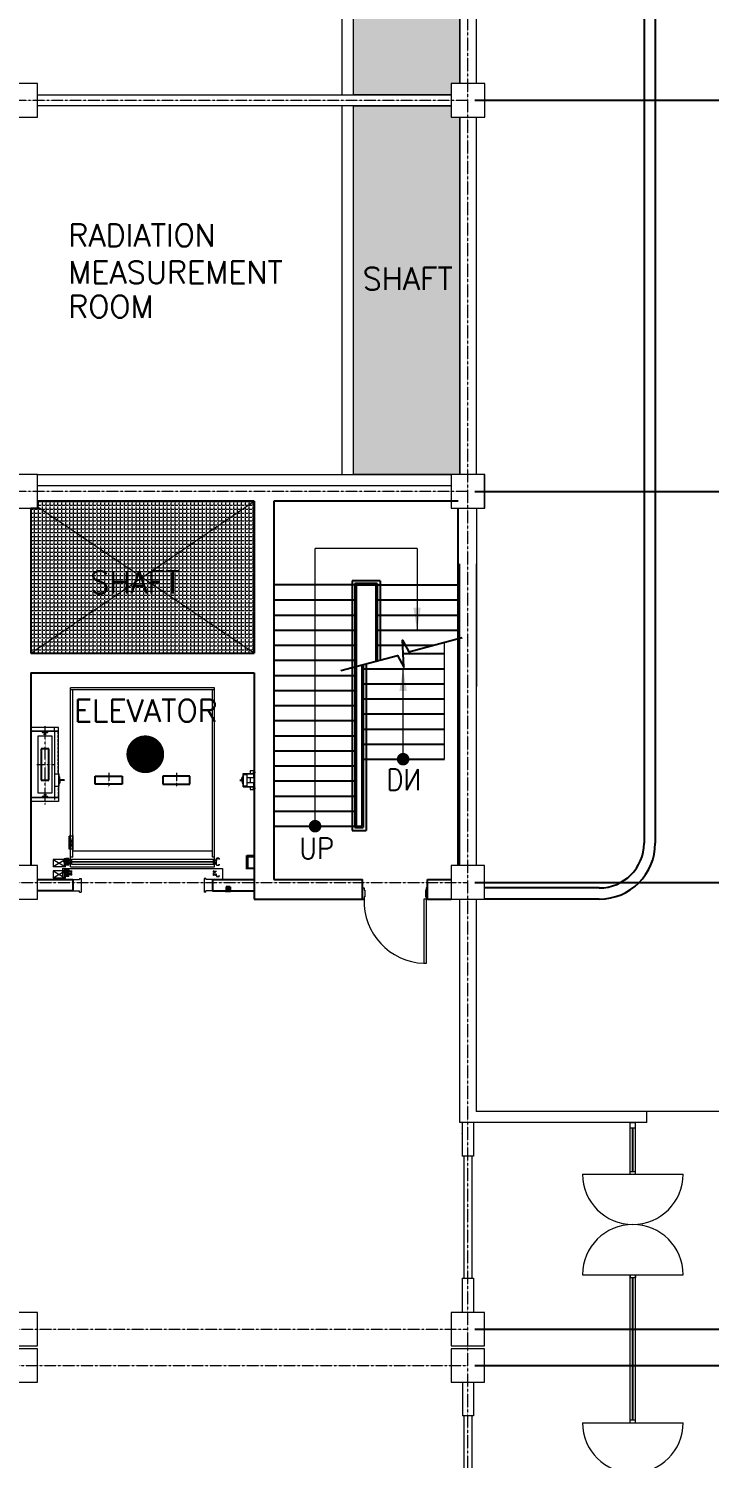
# Model space of a CAD drawing. Extents: x -59767 to 1106559, y -1290 to 1129522.
# Drawn here: x 146998 to 159178, y 264782 to 290379 of the extents above; entities that cross this region are included whole.
import ezdxf

# ---------------------------------------------------------------- set-up
doc = ezdxf.new("R2010")
doc.units = 0
for name, pattern in [('CENTER', [2, 1.25, -0.25, 0.25, -0.25]), ('HIDDEN', [0.375, 0.25, -0.125]), ('PHANTOM', [2.5, 1.25, -0.25, 0.25, -0.25, 0.25, -0.25])]:
    doc.linetypes.add(name, pattern=pattern)
doc.layers.get('0').update_dxf_attribs({"linetype": 'CONTINUOUS', "lineweight": 9})
doc.layers.get('Defpoints').update_dxf_attribs({"linetype": 'CONTINUOUS', "lineweight": 9})
doc.layers.add('1', color=2, linetype='CONTINUOUS')
doc.layers.add('CY', color=4, linetype='CONTINUOUS')
for name, color, linetype, lineweight in [('CENTER', 1, 'CENTER', 9), ('COLUMN', 2, 'CONTINUOUS', 9), ('DOOR', 4, 'CONTINUOUS', 9), ('HIDDEN', 251, 'HIDDEN', 5), ('TEXT', 3, 'CONTINUOUS', 9), ('WALL', 7, 'CONTINUOUS', 9), ('WALL_200', 3, 'CONTINUOUS', 9), ('WALL_300', 7, 'CONTINUOUS', 9), ('중간선', 5, 'CONTINUOUS', 9), ('중심선', 1, 'CENTER', 9), ('치수선', 6, 'CONTINUOUS', 9)]:
    doc.layers.add(name, color=color, linetype=linetype, lineweight=lineweight)
doc.styles.add('ROMANS', font='romans.shx', dxfattribs={"bigfont": 'whgtxt.shx'})
doc.styles.get("Standard").update_dxf_attribs({"font": 'romans.shx', "bigfont": 'whtgtxt.shx'})
doc.dimstyles.new('ISO-25', dxfattribs={"dimscale": 200, "dimtxt": 3, "dimasz": 2.5, "dimexe": 1.25, "dimexo": 0.625, "dimtad": 1, "dimdec": 0, "dimdsep": 46, "dimtxsty": 'Standard', "dimcen": 2.5, "dimadec": 0, "dimazin": 0, "dimtp": 0.1, "dimtm": 0.1, "dimtfac": 0.6, "dimtdec": 0, "dimtmove": 0, "dimatfit": 3, "dimfxl": 1, "dimtvp": 1, "dimtolj": 1, "dimarcsym": 0})
pattern_1 = [(0, (0, 0), (0, 69.85), [50.8, -19.05]), (90, (0, 0), (-69.85, 4e-15), [50.8, -19.05])]

# ---------------------------------------------------------------- blocks, each defined once
blk = doc.blocks.new('column600')
at = {"layer": 'COLUMN', "linetype": 'Continuous'}
blk.add_lwpolyline([(-300, -300), (300, -300), (300, 300), (-300, 300)], close=True, dxfattribs=at)
blk = doc.blocks.new('*D31')
at = {"layer": 'Defpoints', "color": 0}
for p in [(154858, 289095), (168302, 289095), (154858, 282095)]:
    blk.add_point(p, dxfattribs=at)
at = {"layer": '치수선', "color": 0, "lineweight": -2}
for p, q in [((154983, 289095), (168552, 289095)), ((168302, 282595), (168302, 288595)), ((154983, 282095), (168552, 282095))]:
    blk.add_line(p, q, dxfattribs=at)
at = {"layer": '치수선', "color": 0}
for points in [[(168386, 288595), (168219, 288595), (168302, 289095)], [(168219, 282595), (168386, 282595), (168302, 282095)]]:
    blk.add_solid(points, dxfattribs=at)
at = {"layer": '치수선', "color": 0, "insert": (167877, 285595), "char_height": 600, "attachment_point": 5, "rotation": 90}
blk.add_mtext('\\A1;7000', dxfattribs=at)
blk = doc.blocks.new('*D33')
at = {"layer": 'Defpoints', "color": 0, "transparency": 16777216}
for p in [(154858, 266445), (154858, 260445), (168302, 260445)]:
    blk.add_point(p, dxfattribs=at)
at = {"layer": '치수선', "color": 0, "lineweight": -2, "transparency": 16777216}
for p, q in [((154983, 266445), (168552, 266445)), ((168302, 265945), (168302, 260945)), ((154983, 260445), (168552, 260445))]:
    blk.add_line(p, q, dxfattribs=at)
at = {"layer": '치수선', "color": 0, "transparency": 16777216}
for points in [[(168219, 265945), (168386, 265945), (168302, 266445)], [(168219, 260945), (168386, 260945), (168302, 260445)]]:
    blk.add_solid(points, dxfattribs=at)
at = {"layer": '치수선', "color": 0, "transparency": 16777216, "insert": (167877, 263445), "char_height": 600, "attachment_point": 5, "rotation": 90}
blk.add_mtext('\\A1;6000', dxfattribs=at)
blk = doc.blocks.new('*D34')
at = {"layer": 'Defpoints', "color": 0, "transparency": 16777216}
for p in [(154858, 275095), (154858, 267095), (168302, 267095)]:
    blk.add_point(p, dxfattribs=at)
at = {"layer": '치수선', "color": 0, "lineweight": -2, "transparency": 16777216}
for p, q in [((154983, 275095), (168552, 275095)), ((168302, 274595), (168302, 267595)), ((154983, 267095), (168552, 267095))]:
    blk.add_line(p, q, dxfattribs=at)
at = {"layer": '치수선', "color": 0, "transparency": 16777216}
for points in [[(168219, 274595), (168386, 274595), (168302, 275095)], [(168219, 267595), (168386, 267595), (168302, 267095)]]:
    blk.add_solid(points, dxfattribs=at)
at = {"layer": '치수선', "color": 0, "transparency": 16777216, "insert": (167877, 271095), "char_height": 600, "attachment_point": 5, "rotation": 90}
blk.add_mtext('\\A1;8000', dxfattribs=at)
blk = doc.blocks.new('*D35')
at = {"layer": 'Defpoints', "color": 0}
for p in [(154857, 282095), (154858, 275095), (168302, 275095)]:
    blk.add_point(p, dxfattribs=at)
at = {"layer": '치수선', "color": 0, "lineweight": -2}
for p, q in [((154982, 282095), (168552, 282095)), ((168302, 281595), (168302, 275595)), ((154983, 275095), (168552, 275095))]:
    blk.add_line(p, q, dxfattribs=at)
at = {"layer": '치수선', "color": 0}
for points in [[(168386, 281595), (168219, 281595), (168302, 282095)], [(168219, 275595), (168386, 275595), (168302, 275095)]]:
    blk.add_solid(points, dxfattribs=at)
at = {"layer": '치수선', "color": 0, "insert": (167877, 278595), "char_height": 600, "attachment_point": 5, "rotation": 90}
blk.add_mtext('\\A1;7000', dxfattribs=at)
blk = doc.blocks.new('*D37')
at = {"layer": 'Defpoints', "color": 0}
for p in [(154858, 296095), (168302, 296095), (154858, 289095)]:
    blk.add_point(p, dxfattribs=at)
at = {"layer": '치수선', "color": 0, "lineweight": -2}
for p, q in [((154983, 296095), (168552, 296095)), ((168302, 289595), (168302, 295595)), ((154983, 289095), (168552, 289095))]:
    blk.add_line(p, q, dxfattribs=at)
at = {"layer": '치수선', "color": 0}
for points in [[(168386, 295595), (168219, 295595), (168302, 296095)], [(168219, 289595), (168386, 289595), (168302, 289095)]]:
    blk.add_solid(points, dxfattribs=at)
at = {"layer": '치수선', "color": 0, "insert": (167877, 292595), "char_height": 600, "attachment_point": 5, "rotation": 90}
blk.add_mtext('\\A1;7000', dxfattribs=at)
blk = doc.blocks.new('*D38')
at = {"layer": 'Defpoints', "color": 0, "transparency": 16777216}
for p in [(154858, 267095), (171393, 267095), (154858, 266445)]:
    blk.add_point(p, dxfattribs=at)
at = {"layer": '치수선', "color": 0, "lineweight": -2, "transparency": 16777216}
for p, q in [((171393, 267595), (171393, 269859)), ((154983, 267095), (171643, 267095)), ((171393, 266445), (171393, 267095)), ((154983, 266445), (171643, 266445)), ((171393, 265945), (171393, 265445))]:
    blk.add_line(p, q, dxfattribs=at)
at = {"layer": '치수선', "color": 0, "transparency": 16777216}
for points in [[(171310, 267595), (171477, 267595), (171393, 267095)], [(171310, 265945), (171477, 265945), (171393, 266445)]]:
    blk.add_solid(points, dxfattribs=at)
at = {"layer": '치수선', "color": 0, "transparency": 16777216, "insert": (170968, 268977), "char_height": 600, "attachment_point": 5, "rotation": 90}
blk.add_mtext('\\A1;650', dxfattribs=at)
blk = doc.blocks.new('ARR')
blk.add_solid([(3, -0.5), (3, 0.5), (0, 0)])
blk = doc.blocks.new('*D180')
at = {"layer": 'Defpoints', "color": 0}
for p in [(154857, 303095), (154858, 240445), (172985, 240445)]:
    blk.add_point(p, dxfattribs=at)
at = {"layer": '치수선', "color": 0, "lineweight": -2}
for p, q in [((154982, 303095), (173235, 303095)), ((172985, 302595), (172985, 240945)), ((154983, 240445), (173235, 240445))]:
    blk.add_line(p, q, dxfattribs=at)
at = {"layer": '치수선', "color": 0}
for points in [[(173069, 302595), (172902, 302595), (172985, 303095)], [(172902, 240945), (173069, 240945), (172985, 240445)]]:
    blk.add_solid(points, dxfattribs=at)
at = {"layer": '치수선', "color": 0, "insert": (172560, 271770), "char_height": 600, "attachment_point": 5, "rotation": 90}
blk.add_mtext('\\A1;62650', dxfattribs=at)

msp = doc.modelspace()

# ---------------------------------------------------------------- hatches: boundary and pattern name
at = {"layer": '중간선'}
h = msp.add_hatch(dxfattribs=at)
h.set_pattern_fill('ANGLE', color=1, scale=10)
h.set_pattern_definition(pattern_1)
h.paths.add_polyline_path([(152807.7, 289194.9), (152807.7, 295894.9), (154556.8, 295894.9), (154556.8, 295794.9), (154710.5, 295794.9), (154710.6, 289394.9), (154558.2, 289394.9), (154558.2, 289194.9)])
h = msp.add_hatch(dxfattribs=at)
h.set_pattern_fill('ANGLE', color=1, scale=10)
h.set_pattern_definition(pattern_1)
edge = h.paths.add_edge_path()
edge.add_line((152807.7, 282394.9), (152807.7, 288994.9))
edge.add_line((152807.7, 288994.9), (154558.2, 288994.9))
edge.add_line((154558.2, 288994.9), (154558.2, 288794.9))
edge.add_line((154558.2, 288794.9), (154710.5, 288794.9))
edge.add_line((154710.5, 288794.9), (154710.6, 282394.9))
edge.add_line((154710.6, 282394.9), (152807.7, 282394.9))
h = msp.add_hatch(dxfattribs=at)
h.set_pattern_fill('ANGLE', color=1, scale=10)
h.set_pattern_definition(pattern_1)
edge = h.paths.add_edge_path()
edge.add_line((147035.9, 281794.9), (147035.9, 279194.9))
edge.add_line((147035.9, 279194.9), (151035.9, 279194.9))
edge.add_line((151035.9, 279194.9), (151035.9, 281919.9))
edge.add_line((151035.9, 281919.9), (147158.2, 281919.9))
edge.add_line((147156.8, 281919.9), (147156.8, 281794.9))
edge.add_line((147156.8, 281794.9), (147035.9, 281794.9))

# ---------------------------------------------------------------- linework, layer by layer
at = {"color": 6}
for p, q in [((150325.9, 278579.9), (147745.9, 278579.9)), ((147745.9, 275369.9), (147745.9, 278579.9)), ((150325.9, 278539.9), (147745.9, 278539.9)), ((147785.9, 275544.9), (147785.9, 278539.9)), ((150285.9, 275544.9), (150285.9, 278539.9)), ((150325.9, 275369.9), (150325.9, 278579.9)), ((147468.9, 277034.9), (147543.9, 277034.9)), ((147546.9, 276981.9), (147546.9, 276867.9)), ((147546.9, 276981.9), (147550.2, 276981.9)), ((147557.6, 276934.3), (147555.2, 276977.1)), ((150814.2, 276934.3), (150816.6, 276977.1)), ((150824.9, 276981.9), (150821.6, 276981.9)), ((150824.9, 276981.9), (150824.9, 276867.9)), ((150827.9, 277024.9), (150827.9, 276824.9)), ((150827.9, 277024.9), (150902.9, 277024.9)), ((150833.9, 277024.9), (150833.9, 276824.9)), ((150837.9, 277024.9), (150837.9, 277044.9)), ((150837.9, 277044.9), (151018.5, 277044.9)), ((150837.9, 277038.9), (151018.5, 277038.9)), ((150902.9, 277024.9), (150902.9, 276824.9)), ((150902.9, 276969.9), (151018.5, 276969.9)), ((150960.9, 277094.9), (151035.9, 277094.9)), ((150960.9, 277094.9), (150960.9, 277044.9)), ((150960.9, 276969.9), (150960.9, 276879.9)), ((151010.2, 277067.1), (151059, 277067.1)), ((151018.5, 277044.9), (151018.5, 276969.9)), ((147468.9, 276814.9), (147543.9, 276814.9)), ((147546.9, 276867.9), (147550.2, 276867.9)), ((147557.6, 276915.4), (147555.2, 276872.6)), ((147595.4, 276929.6), (147562.6, 276929.6)), ((147595.4, 276920.1), (147562.6, 276920.1)), ((147634.9, 276932.9), (147597.9, 276932.9)), ((147597.9, 276932.9), (147597.9, 276932.1)), ((147597.9, 276917.6), (147597.9, 276916.9)), ((147634.9, 276916.9), (147597.9, 276916.9)), ((147635.9, 276931.9), (147634.9, 276932.9)), ((147635.9, 276917.9), (147634.9, 276916.9)), ((147635.9, 276931.9), (147635.9, 276917.9)), ((150773.9, 276932.9), (150773.9, 276932.1)), ((150773.9, 276917.6), (150773.9, 276916.9)), ((150776.4, 276929.6), (150809.2, 276929.6)), ((150776.4, 276920.1), (150809.2, 276920.1)), ((150785.9, 276931.9), (150786.9, 276932.9)), ((150785.9, 276931.9), (150785.9, 276917.9)), ((150785.9, 276917.9), (150786.9, 276916.9)), ((150786.9, 276932.9), (150823.9, 276932.9)), ((150786.9, 276916.9), (150823.9, 276916.9)), ((150814.2, 276915.4), (150816.6, 276872.6)), ((150824.9, 276867.9), (150821.6, 276867.9)), ((150827.9, 276824.9), (150902.9, 276824.9)), ((150837.9, 276804.9), (150837.9, 276824.9)), ((150837.9, 276810.9), (151018.5, 276810.9)), ((150837.9, 276804.9), (151018.5, 276804.9)), ((150902.9, 276879.9), (151018.5, 276879.9)), ((150960.9, 276804.9), (150960.9, 276754.9)), ((150960.9, 276754.9), (151035.9, 276754.9)), ((151010.2, 276782.6), (151059, 276782.6)), ((151018.5, 276879.9), (151018.5, 276804.9)), ((147721.4, 275689.1), (147721.4, 275923.7)), ((147785.9, 275923.7), (147721.4, 275689.1)), ((147785.9, 275689.1), (147721.4, 275923.7)), ((147785.9, 275923.7), (147721.4, 275923.7)), ((147785.9, 275689.1), (147721.4, 275689.1)), ((147745.9, 275456.6), (147745.9, 275796.5)), ((147791.9, 275935.7), (147785.9, 275935.7)), ((147785.9, 275677.1), (147785.9, 275935.7)), ((147791.9, 275677.1), (147791.9, 275935.7)), ((147439.8, 275502.7), (147439.8, 275372.7)), ((147439.8, 275502.7), (147659.8, 275372.7)), ((147659.8, 275502.7), (147439.8, 275372.7)), ((147659.8, 275502.7), (147439.8, 275502.7)), ((147712.4, 275463.7), (147617.2, 275463.7)), ((147635.9, 275519.2), (147662.9, 275519.2)), ((147635.9, 275519.2), (147635.9, 275408.2)), ((147659.8, 275502.7), (147659.8, 275399.7)), ((147662.9, 275519.2), (147662.9, 275501.2)), ((147669.9, 275501.2), (147662.9, 275501.2)), ((147664.8, 275520), (147664.8, 275506.2)), ((147668, 275506.2), (147664.8, 275506.2)), ((147666.4, 275515.2), (147666.4, 275413.6)), ((147668, 275520), (147668, 275506.2)), ((147669.9, 275519.2), (147689.9, 275519.2)), ((147669.9, 275519.2), (147669.9, 275501.2)), ((147671, 275526.2), (147708.6, 275526.2)), ((147708.6, 275523), (147671, 275523)), ((147689.9, 275519.2), (147689.9, 275408.2)), ((147711.6, 275517.7), (147706.6, 275522.7)), ((147753.1, 275488.7), (147707.7, 275488.7)), ((147753.1, 275438.7), (147707.7, 275438.7)), ((147711.6, 275407.4), (147711.6, 275520)), ((147714.8, 275407.4), (147714.8, 275520)), ((147714.8, 275517.2), (147714.8, 275487.2)), ((147714.8, 275517.2), (147715.8, 275517.2)), ((147714.8, 275487.2), (147744.8, 275487.2)), ((147714.8, 275440.2), (147744.8, 275440.2)), ((147714.8, 275410.2), (147714.8, 275440.2)), ((147717.8, 275515.2), (147717.8, 275494.2)), ((147717.8, 275412.2), (147717.8, 275433.2)), ((147721.8, 275490.2), (147742.8, 275490.2)), ((147721.8, 275437.2), (147742.8, 275437.2)), ((147762.6, 275498.7), (147728.8, 275498.7)), ((147728.8, 275498.7), (147728.8, 275495.5)), ((147762.6, 275495.5), (147728.8, 275495.5)), ((147762.6, 275481.9), (147728.8, 275481.9)), ((147728.8, 275478.7), (147728.8, 275481.9)), ((147762.6, 275478.7), (147728.8, 275478.7)), ((147762.6, 275448.7), (147728.8, 275448.7)), ((147728.8, 275448.7), (147728.8, 275445.5)), ((147762.6, 275445.5), (147728.8, 275445.5)), ((147762.6, 275431.9), (147728.8, 275431.9)), ((147728.8, 275428.7), (147728.8, 275431.9)), ((147762.6, 275428.7), (147728.8, 275428.7)), ((147730.8, 275495.5), (147730.8, 275490.5)), ((147746.8, 275490.5), (147730.8, 275490.5)), ((147746.8, 275487), (147730.8, 275487)), ((147730.8, 275481.9), (147730.8, 275487)), ((147730.8, 275445.5), (147730.8, 275440.5)), ((147746.8, 275440.5), (147730.8, 275440.5)), ((147746.8, 275437), (147730.8, 275437)), ((147730.8, 275431.9), (147730.8, 275437)), ((147744.8, 275488.2), (147744.8, 275487.2)), ((147744.8, 275439.2), (147744.8, 275440.2)), ((147785.9, 275544.9), (147745.9, 275544.9)), ((147746.8, 275490.5), (147746.8, 275487)), ((147746.8, 275440.5), (147746.8, 275437)), ((147762.6, 275474.7), (147762.6, 275502.7)), ((147762.6, 275502.7), (147765.8, 275502.7)), ((147765.8, 275474.7), (147762.6, 275474.7)), ((147762.6, 275424.7), (147762.6, 275452.7)), ((147762.6, 275452.7), (147765.8, 275452.7)), ((147765.8, 275509.7), (150306, 275509.7)), ((147765.8, 275502.7), (147765.8, 275474.7)), ((147765.8, 275467.7), (150306, 275467.7)), ((147765.8, 275459.7), (150306, 275459.7)), ((147765.8, 275452.7), (147765.8, 275424.7)), ((147766, 275467.7), (147766, 275509.7)), ((147766, 275417.7), (147766, 275459.7)), ((147791.9, 275677.1), (147785.9, 275677.1)), ((147785.9, 275660.7), (150285.9, 275660.7)), ((150325.9, 275544.9), (150285.9, 275544.9)), ((150294.2, 275488.7), (150346.1, 275488.7)), ((150294.2, 275438.7), (150346.1, 275438.7)), ((150306, 275467.7), (150306, 275509.7)), ((150309.2, 275502.7), (150306, 275502.7)), ((150306, 275502.7), (150306, 275474.7)), ((150306, 275474.7), (150309.2, 275474.7)), ((150306, 275417.7), (150306, 275459.7)), ((150309.2, 275452.7), (150306, 275452.7)), ((150306, 275452.7), (150306, 275424.7)), ((150309.2, 275474.7), (150309.2, 275502.7)), ((150309.2, 275498.7), (150343, 275498.7)), ((150309.2, 275495.5), (150343, 275495.5)), ((150309.2, 275481.9), (150343, 275481.9)), ((150309.2, 275478.7), (150343, 275478.7)), ((150309.2, 275424.7), (150309.2, 275452.7)), ((150309.2, 275448.7), (150343, 275448.7)), ((150309.2, 275445.5), (150343, 275445.5)), ((150309.2, 275431.9), (150343, 275431.9)), ((150309.2, 275428.7), (150343, 275428.7)), ((150325, 275490.5), (150341, 275490.5)), ((150325, 275490.5), (150325, 275487)), ((150325, 275487), (150341, 275487)), ((150325, 275440.5), (150341, 275440.5)), ((150325, 275440.5), (150325, 275437)), ((150325, 275437), (150341, 275437)), ((150329, 275488.2), (150329, 275487.2)), ((150359, 275487.2), (150329, 275487.2)), ((150359, 275440.2), (150329, 275440.2)), ((150329, 275439.2), (150329, 275440.2)), ((150352, 275490.2), (150331, 275490.2)), ((150352, 275437.2), (150331, 275437.2)), ((150341, 275495.5), (150341, 275490.5)), ((150341, 275481.9), (150341, 275487)), ((150341, 275445.5), (150341, 275440.5)), ((150341, 275431.9), (150341, 275437)), ((150343, 275498.7), (150343, 275495.5)), ((150343, 275478.7), (150343, 275481.9)), ((150343, 275448.7), (150343, 275445.5)), ((150343, 275428.7), (150343, 275431.9)), ((150356, 275515.2), (150356, 275494.2)), ((150356, 275412.2), (150356, 275433.2)), ((150359, 275517.2), (150358, 275517.2)), ((150359, 275407.4), (150359, 275520)), ((150359, 275517.2), (150359, 275487.2)), ((150359, 275410.2), (150359, 275440.2)), ((150362.2, 275407.4), (150362.2, 275520)), ((150402.8, 275526.2), (150365.2, 275526.2)), ((150365.2, 275523), (150402.8, 275523)), ((150405.8, 275520), (150405.8, 275506.2)), ((150405.8, 275506.2), (150409, 275506.2)), ((150409, 275520), (150409, 275506.2)), ((147659.8, 275372.7), (147439.8, 275372.7)), ((147659.8, 275301.8), (147439.8, 275301.8)), ((147439.8, 275301.8), (147659.8, 275171.8)), ((147659.8, 275301.8), (147439.8, 275171.8)), ((147439.8, 275301.8), (147439.8, 275171.8)), ((147605.6, 275339.9), (150466.2, 275339.9)), ((147605.6, 275339.9), (147605.6, 275144.9)), ((147712.4, 275262.8), (147617.2, 275262.8)), ((147635.9, 275408.2), (147662.9, 275408.2)), ((147635.9, 275318.3), (147635.9, 275207.3)), ((147635.9, 275318.3), (147662.9, 275318.3)), ((147635.9, 275207.3), (147662.9, 275207.3)), ((147659.8, 275372.7), (147659.8, 275399.7)), ((147659.8, 275301.8), (147659.8, 275198.8)), ((147659.8, 275171.8), (147659.8, 275198.8)), ((147662.9, 275408.2), (147662.9, 275426.2)), ((147669.9, 275426.2), (147662.9, 275426.2)), ((147662.9, 275318.3), (147662.9, 275300.3)), ((147669.9, 275300.3), (147662.9, 275300.3)), ((147662.9, 275207.3), (147662.9, 275225.3)), ((147669.9, 275225.3), (147662.9, 275225.3)), ((147668, 275421.2), (147664.8, 275421.2)), ((147664.8, 275407.4), (147664.8, 275421.2)), ((147664.8, 275319.1), (147664.8, 275305.3)), ((147668, 275305.3), (147664.8, 275305.3)), ((147664.8, 275206.5), (147664.8, 275220.3)), ((147668, 275220.3), (147664.8, 275220.3)), ((147666.4, 275314.3), (147666.4, 275212.7)), ((147668, 275407.4), (147668, 275421.2)), ((147668, 275319.1), (147668, 275305.3)), ((147668, 275206.5), (147668, 275220.3)), ((147669.9, 275408.2), (147669.9, 275426.2)), ((147669.9, 275408.2), (147689.9, 275408.2)), ((147669.9, 275318.3), (147669.9, 275300.3)), ((147669.9, 275318.3), (147689.9, 275318.3)), ((147669.9, 275207.3), (147669.9, 275225.3)), ((147669.9, 275207.3), (147689.9, 275207.3)), ((147708.6, 275404.4), (147671, 275404.4)), ((147708.6, 275401.2), (147671, 275401.2)), ((147671, 275325.3), (147708.6, 275325.3)), ((147708.6, 275322.1), (147671, 275322.1)), ((147708.6, 275203.5), (147671, 275203.5)), ((147708.6, 275200.3), (147671, 275200.3)), ((147689.9, 275318.3), (147689.9, 275207.3)), ((147706.6, 275404.7), (147711.6, 275409.7)), ((147711.6, 275316.8), (147706.6, 275321.8)), ((147706.6, 275203.8), (147711.6, 275208.8)), ((147753.1, 275287.8), (147707.7, 275287.8)), ((147753.1, 275237.8), (147707.7, 275237.8)), ((147711.6, 275206.5), (147711.6, 275319.1)), ((147714.8, 275410.2), (147715.8, 275410.2)), ((147714.8, 275206.5), (147714.8, 275319.1)), ((147714.8, 275316.3), (147715.8, 275316.3)), ((147714.8, 275316.3), (147714.8, 275286.3)), ((147714.8, 275286.3), (147744.8, 275286.3)), ((147714.8, 275239.3), (147744.8, 275239.3)), ((147714.8, 275209.3), (147714.8, 275239.3)), ((147714.8, 275209.3), (147715.8, 275209.3)), ((147717.8, 275314.3), (147717.8, 275293.3)), ((147717.8, 275211.3), (147717.8, 275232.3)), ((147721.8, 275289.3), (147742.8, 275289.3)), ((147721.8, 275236.3), (147742.8, 275236.3)), ((147762.6, 275297.8), (147728.8, 275297.8)), ((147728.8, 275297.8), (147728.8, 275294.6)), ((147762.6, 275294.6), (147728.8, 275294.6)), ((147762.6, 275281), (147728.8, 275281)), ((147728.8, 275277.8), (147728.8, 275281)), ((147762.6, 275277.8), (147728.8, 275277.8)), ((147762.6, 275247.8), (147728.8, 275247.8)), ((147728.8, 275247.8), (147728.8, 275244.6)), ((147762.6, 275244.6), (147728.8, 275244.6)), ((147762.6, 275231), (147728.8, 275231)), ((147728.8, 275227.8), (147728.8, 275231)), ((147762.6, 275227.8), (147728.8, 275227.8)), ((147730.8, 275294.6), (147730.8, 275289.5)), ((147746.8, 275289.5), (147730.8, 275289.5)), ((147746.8, 275286), (147730.8, 275286)), ((147730.8, 275281), (147730.8, 275286)), ((147730.8, 275244.6), (147730.8, 275239.5)), ((147746.8, 275239.5), (147730.8, 275239.5)), ((147746.8, 275236), (147730.8, 275236)), ((147730.8, 275231), (147730.8, 275236)), ((147744.8, 275287.3), (147744.8, 275286.3)), ((147744.8, 275238.3), (147744.8, 275239.3)), ((147745.9, 275369.9), (150325.9, 275369.9)), ((147746.8, 275289.5), (147746.8, 275286)), ((147746.8, 275239.5), (147746.8, 275236)), ((147765.8, 275424.7), (147762.6, 275424.7)), ((147762.6, 275301.8), (147765.8, 275301.8)), ((147762.6, 275273.8), (147762.6, 275301.8)), ((147765.8, 275273.8), (147762.6, 275273.8)), ((147762.6, 275251.8), (147765.8, 275251.8)), ((147762.6, 275223.8), (147762.6, 275251.8)), ((147765.8, 275223.8), (147762.6, 275223.8)), ((147765.8, 275417.7), (150306, 275417.7)), ((147765.8, 275301.8), (147765.8, 275273.8)), ((147765.8, 275251.8), (147765.8, 275223.8)), ((147766, 275266.8), (147766, 275308.8)), ((147766, 275216.8), (147766, 275258.8)), ((150294.2, 275287.8), (150346.1, 275287.8)), ((150294.2, 275237.8), (150346.1, 275237.8)), ((150306, 275424.7), (150309.2, 275424.7)), ((150306, 275301.8), (150306, 275273.8)), ((150309.2, 275301.8), (150306, 275301.8)), ((150306, 275273.8), (150309.2, 275273.8)), ((150306, 275216.8), (150306, 275258.8)), ((150306, 275251.8), (150306, 275223.8)), ((150309.2, 275251.8), (150306, 275251.8)), ((150306, 275223.8), (150309.2, 275223.8)), ((150309.2, 275273.8), (150309.2, 275301.8)), ((150309.2, 275297.8), (150343, 275297.8)), ((150309.2, 275294.6), (150343, 275294.6)), ((150309.2, 275281), (150343, 275281)), ((150309.2, 275277.8), (150343, 275277.8)), ((150309.2, 275223.8), (150309.2, 275251.8)), ((150309.2, 275247.8), (150343, 275247.8)), ((150309.2, 275244.6), (150343, 275244.6)), ((150309.2, 275231), (150343, 275231)), ((150309.2, 275227.8), (150343, 275227.8)), ((150325, 275289.5), (150325, 275286)), ((150325, 275289.5), (150341, 275289.5)), ((150325, 275286), (150341, 275286)), ((150325, 275239.5), (150325, 275236)), ((150325, 275239.5), (150341, 275239.5)), ((150325, 275236), (150341, 275236)), ((150329, 275287.3), (150329, 275286.3)), ((150359, 275286.3), (150329, 275286.3)), ((150359, 275239.3), (150329, 275239.3)), ((150329, 275238.3), (150329, 275239.3)), ((150352, 275289.3), (150331, 275289.3)), ((150352, 275236.3), (150331, 275236.3)), ((150341, 275294.6), (150341, 275289.5)), ((150341, 275281), (150341, 275286)), ((150341, 275244.6), (150341, 275239.5)), ((150341, 275231), (150341, 275236)), ((150343, 275297.8), (150343, 275294.6)), ((150343, 275277.8), (150343, 275281)), ((150343, 275247.8), (150343, 275244.6)), ((150343, 275227.8), (150343, 275231)), ((150356, 275211.3), (150356, 275232.3)), ((150359, 275410.2), (150358, 275410.2)), ((150359, 275209.3), (150358, 275209.3)), ((150359, 275209.3), (150359, 275239.3)), ((150365.2, 275404.4), (150402.8, 275404.4)), ((150365.2, 275401.2), (150402.8, 275401.2)), ((150365.2, 275203.5), (150402.8, 275203.5)), ((150365.2, 275200.3), (150402.8, 275200.3)), ((150405.8, 275421.2), (150405.8, 275407.4)), ((150405.8, 275421.2), (150409, 275421.2)), ((150405.8, 275220.3), (150405.8, 275206.5)), ((150405.8, 275220.3), (150409, 275220.3)), ((150409, 275407.4), (150409, 275421.2)), ((150409, 275206.5), (150409, 275220.3)), ((150466.2, 275339.9), (150466.2, 275144.9)), ((147659.8, 275171.8), (147439.8, 275171.8)), ((147785.9, 275144.9), (147905.9, 275144.9)), ((147785.9, 274944.9), (147905.9, 274944.9)), ((147905.9, 275163.9), (147935.9, 275163.9)), ((147905.9, 275163.9), (147905.9, 275144.9)), ((147905.9, 274916.4), (147905.9, 274944.9)), ((147905.9, 274916.4), (147935.9, 274916.4)), ((147935.9, 275163.9), (147935.9, 274916.4)), ((150135.9, 275163.9), (150135.9, 274916.4)), ((150165.9, 275163.9), (150135.9, 275163.9)), ((150165.9, 274916.4), (150135.9, 274916.4)), ((150165.9, 275163.9), (150165.9, 275144.9)), ((150285.9, 275144.9), (150165.9, 275144.9)), ((150165.9, 274916.4), (150165.9, 274944.9)), ((150285.9, 274944.9), (150165.9, 274944.9))]:
    msp.add_line(p, q, dxfattribs=at)
at = {"color": 6, "lineweight": -2}
for p, q in [((147220.9, 277484.9), (147220.9, 276924.9)), ((147360.9, 277484.9), (147220.9, 277484.9)), ((147360.9, 276924.9), (147360.9, 277484.9)), ((148190.9, 276854.9), (148190.9, 276994.9)), ((148190.9, 276994.9), (148670.9, 276994.9)), ((148670.9, 276994.9), (148670.9, 276854.9)), ((149400.9, 276994.9), (149400.9, 276854.9)), ((149880.9, 276994.9), (149400.9, 276994.9)), ((149880.9, 276854.9), (149880.9, 276994.9)), ((147220.9, 276924.9), (147360.9, 276924.9)), ((148670.9, 276854.9), (148190.9, 276854.9)), ((149400.9, 276854.9), (149880.9, 276854.9))]:
    msp.add_line(p, q, dxfattribs=at)
at = {"color": 6, "linetype": 'HIDDEN'}
msp.add_line((147458.9, 276615.9), (147458.9, 276540.9), dxfattribs=at)
at = {"color": 6}
for points in [[(147533.9, 277868.9), (147055, 277868.9)], [(147533.9, 277799.9), (147055, 277799.9)], [(147533.9, 277793.9), (147055, 277793.9)], [(147458.9, 277793.9), (147458.9, 276615.9)], [(147533.9, 277034.9), (147533.9, 277868.9)], [(147468.9, 276814.9), (147468.9, 277034.9)], [(147537.9, 276814.9), (147537.9, 277034.9)], [(147543.9, 276814.9), (147543.9, 277034.9)], [(147533.9, 276814.9), (147533.9, 276540.9)], [(147533.9, 276615.9), (147055, 276615.9)], [(147533.9, 276609.9), (147055, 276609.9)], [(147533.9, 276540.9), (147055, 276540.9)]]:
    msp.add_lwpolyline(points, dxfattribs=at)
msp.add_lwpolyline([(147415.9, 276689.8), (147165.9, 276689.8), (147165.9, 277719.9), (147415.9, 277719.9)], close=True, dxfattribs=at)
at = {"const_width": 337.5}
msp.add_lwpolyline([(149085.4, 277556.2, 1), (149085.4, 277218.7, 1)], format="xyb", close=True, dxfattribs=at)
at = {"color": 6}
for centre, radius, start, end in [((147550.2, 276976.9), 5, 3.2861, 90), ((150821.6, 276976.9), 5, 90, 176.7139), ((147550.2, 276872.9), 5, 270, 356.7139), ((147562.6, 276934.6), 5, 183.2861, 270), ((147562.6, 276915.1), 5, 90, 176.7139), ((147595.4, 276932.1), 2.5, 270, 0), ((147595.4, 276917.6), 2.5, 0, 90), ((150776.4, 276932.1), 2.5, 180, 270), ((150776.4, 276917.6), 2.5, 90, 180), ((150809.2, 276934.6), 5, 270, 356.7139), ((150809.2, 276915.1), 5, 3.2861, 90), ((150821.6, 276872.9), 5, 183.2861, 270), ((147671, 275520), 6.2, 90, 180), ((147671, 275520), 3, 90, 180), ((147708.6, 275520), 6.2, 0, 90), ((147708.6, 275520), 3, 0, 90), ((147715.8, 275515.2), 2, 0, 90), ((147721.8, 275494.2), 4, 180, 270), ((147721.8, 275433.2), 4, 90, 180), ((147742.8, 275488.2), 2, 0, 90), ((147742.8, 275439.2), 2, 270, 0), ((150331, 275488.2), 2, 90, 180), ((150331, 275439.2), 2, 180, 270), ((150352, 275494.2), 4, 270, 0), ((150352, 275433.2), 4, 0, 90), ((150358, 275515.2), 2, 90, 180), ((150365.2, 275520), 6.2, 90, 180), ((150365.2, 275520), 3, 90, 180), ((150402.8, 275520), 6.2, 0, 90), ((150402.8, 275520), 3, 0, 90), ((147671, 275407.4), 6.2, 180, 270), ((147671, 275319.1), 6.2, 90, 180), ((147671, 275206.5), 6.2, 180, 270), ((147671, 275407.4), 3, 180, 270), ((147671, 275319.1), 3, 90, 180), ((147671, 275206.5), 3, 180, 270), ((147708.6, 275407.4), 6.2, 270, 0), ((147708.6, 275407.4), 3, 270, 0), ((147708.6, 275319.1), 6.2, 0, 90), ((147708.6, 275319.1), 3, 0, 90), ((147708.6, 275206.5), 3, 270, 0), ((147708.6, 275206.5), 6.2, 270, 0), ((147715.8, 275412.2), 2, 270, 0), ((147715.8, 275314.3), 2, 0, 90), ((147715.8, 275211.3), 2, 270, 0), ((147721.8, 275293.3), 4, 180, 270), ((147721.8, 275232.3), 4, 90, 180), ((147742.8, 275287.3), 2, 0, 90), ((147742.8, 275238.3), 2, 270, 0), ((150331, 275287.3), 2, 90, 180), ((150331, 275238.3), 2, 180, 270), ((150352, 275293.3), 4, 270, 0), ((150352, 275232.3), 4, 0, 90), ((150358, 275412.2), 2, 180, 270), ((150358, 275211.3), 2, 180, 270), ((150365.2, 275407.4), 6.2, 180, 270), ((150365.2, 275206.5), 6.2, 180, 270), ((150365.2, 275407.4), 3, 180, 270), ((150365.2, 275206.5), 3, 180, 270), ((150402.8, 275407.4), 3, 270, 0), ((150402.8, 275407.4), 6.2, 270, 0), ((150402.8, 275206.5), 6.2, 270, 0), ((150402.8, 275206.5), 3, 270, 0)]:
    msp.add_arc(centre, radius, start, end, dxfattribs=at)
at = {"layer": '1', "linetype": 'Continuous'}
for p, q in [((151035.9, 281919.9), (147158.2, 281919.9)), ((151035.9, 281919.9), (151035.9, 279194.9)), ((154683.2, 281919.9), (151383.2, 281919.9)), ((154558.2, 281919.9), (151385.9, 281919.9)), ((151385.9, 281919.9), (151385.9, 275144.9)), ((147035.9, 281794.9), (147035.9, 279194.9)), ((154685.9, 275394.9), (154685.9, 281794.9)), ((147035.9, 279194.9), (151035.9, 279194.9)), ((147035.9, 278844.9), (151035.9, 278844.9)), ((151035.9, 278844.9), (151035.9, 274794.9, -3)), ((147158.2, 275144.9), (147785.9, 275144.9)), ((147785.9, 274944.9), (147158.2, 274944.9)), ((147785.9, 275144.9), (147785.9, 274944.9)), ((150285.9, 275144.9), (151035.9, 275144.9)), ((150285.9, 275144.9), (150285.9, 274944.9)), ((150285.9, 274944.9), (151035.9, 274944.9)), ((151035.9, 274944.9), (151035.9, 274794.9)), ((151385.9, 275144.9), (152972.9, 275144.9)), ((152972.9, 274794.9), (152972.9, 275144.9)), ((154135.9, 274794.9), (154135.9, 275144.9)), ((154135.9, 274794.9), (154135.9, 275144.9)), ((154135.9, 275144.9), (154558.2, 275144.9)), ((151035.9, 274794.9), (152986.9, 274794.9)), ((154135.9, 274794.9), (154558.2, 274794.9))]:
    msp.add_line(p, q, dxfattribs=at)
at = {"layer": '1'}
for p, q in [((152860.9, 280419.9), (151385.9, 280419.9)), ((153285.9, 280494.9), (152785.9, 280494.9)), ((152785.9, 280494.9), (152785.9, 276024.9)), ((153235.9, 280444.9), (152835.9, 280444.9)), ((152835.9, 280444.9), (152835.9, 276074.9)), ((152860.9, 280419.9), (152860.9, 276099.9)), ((152860.9, 280419.9), (154685.9, 280419.9)), ((153210.9, 280419.9), (153210.9, 279053.7)), ((153235.9, 280444.9), (153235.9, 279060.4)), ((153285.9, 280494.9), (153285.9, 279073.8)), ((151385.9, 280149.9), (152860.9, 280149.9)), ((153210.9, 280149.9), (154685.9, 280149.9)), ((151385.9, 279879.9), (152860.9, 279879.9)), ((153210.9, 279879.9), (154685.9, 279879.9)), ((151385.9, 279609.9), (152860.9, 279609.9)), ((153210.9, 279609.9), (154685.9, 279609.9)), ((151385.9, 279339.9), (152860.9, 279339.9)), ((153210.9, 279339.9), (154237.5, 279339.9)), ((151385.9, 279069.9), (152860.9, 279069.9)), ((153698.4, 279189.9), (154435.9, 279189.9)), ((151385.9, 278799.9), (152860.9, 278799.9)), ((152960.9, 278986.7), (152960.9, 276099.9)), ((152960.9, 278919.9), (154435.9, 278919.9)), ((152985.9, 278993.4), (152985.9, 276074.9)), ((153035.9, 279006.8), (153035.9, 276024.9)), ((151385.9, 278529.9), (152860.9, 278529.9)), ((152960.9, 278649.9), (154435.9, 278649.9)), ((151385.9, 278259.9), (152860.9, 278259.9)), ((152960.9, 278379.9), (154435.9, 278379.9)), ((151385.9, 277989.9), (152860.9, 277989.9)), ((152960.9, 278109.9), (154435.9, 278109.9)), ((152960.9, 277839.9), (154435.9, 277839.9)), ((151385.9, 277719.9), (152860.9, 277719.9)), ((152960.9, 277569.9), (154435.9, 277569.9)), ((151385.9, 277449.9), (152860.9, 277449.9)), ((152960.9, 277299.9), (154435.9, 277299.9)), ((151385.9, 277179.9), (152860.9, 277179.9)), ((151385.9, 276909.9), (152860.9, 276909.9)), ((151385.9, 276639.9), (152860.9, 276639.9)), ((151385.9, 276369.9), (152860.9, 276369.9)), ((151385.9, 276099.9), (152960.9, 276099.9)), ((152785.9, 276024.9), (153035.9, 276024.9)), ((152835.9, 276074.9), (152985.9, 276074.9))]:
    msp.add_line(p, q, dxfattribs=at)
at = {"layer": '1', "color": 6}
for p, q in [((147246.4, 277790.9), (147335.4, 277790.9)), ((147246.4, 277786.9), (147246.4, 277790.9)), ((147281.2, 277779.4), (147249.9, 277783.4)), ((147282.9, 277735.9), (147282.9, 277760.9)), ((147283.9, 277734.9), (147282.9, 277735.9)), ((147283.9, 277734.9), (147297.9, 277734.9)), ((147286.2, 277765.6), (147286.2, 277774.4)), ((147295.7, 277765.6), (147295.7, 277774.4)), ((147298.9, 277735.9), (147297.9, 277734.9)), ((147298.9, 277735.9), (147298.9, 277760.9)), ((147300.7, 277779.4), (147331.9, 277783.4)), ((147335.4, 277786.9), (147335.4, 277790.9)), ((147246.4, 276622.9), (147246.4, 276618.9)), ((147246.4, 276618.9), (147335.4, 276618.9)), ((147281.2, 276630.4), (147249.9, 276626.4)), ((147283.9, 276674.9), (147282.9, 276673.9)), ((147282.9, 276673.9), (147282.9, 276648.9)), ((147283.9, 276674.9), (147297.9, 276674.9)), ((147286.2, 276644.2), (147286.2, 276635.4)), ((147295.7, 276644.2), (147295.7, 276635.4)), ((147298.9, 276673.9), (147297.9, 276674.9)), ((147298.9, 276673.9), (147298.9, 276648.9)), ((147300.7, 276630.4), (147331.9, 276626.4)), ((147335.4, 276622.9), (147335.4, 276618.9)), ((150902.4, 275330.4), (150902.4, 275574.5)), ((150902.4, 275574.5), (151035.9, 275574.5)), ((150917.2, 275345.4), (150917.2, 275559.5)), ((150917.2, 275559.5), (151035.9, 275559.5)), ((151035.9, 275345.4), (150917.2, 275345.4)), ((150519.3, 274934.9), (150611.2, 274934.9)), ((150519.3, 274934.9), (150519.3, 274931.9)), ((150611.2, 274931.9), (150519.3, 274931.9)), ((150529.3, 274934.9), (150601.2, 275014.9)), ((150601.2, 274934.9), (150529.3, 275014.9)), ((150529.3, 275014.9), (150529.3, 274934.9)), ((150601.2, 275014.9), (150529.3, 275014.9)), ((150601.2, 275014.9), (150601.2, 274934.9)), ((150611.2, 274934.9), (150611.2, 274931.9))]:
    msp.add_line(p, q, dxfattribs=at)
at = {"layer": '1'}
msp.add_lwpolyline([(152581.8, 278885.1), (153598.2, 279157.4), (153708.5, 278949.6), (153698.4, 279189.9), (153688.3, 279430.1), (153798.7, 279222.3), (154754.5, 279478.4)], dxfattribs=at)
at = {"layer": '1', "linetype": 'Continuous'}
msp.add_lwpolyline([(147035.9, 278844.9), (147035.9, 275394.8)], dxfattribs=at)
at = {"layer": '1', "color": 6}
for centre, radius, start, end in [((147249.9, 277786.9), 3.5, 180, 270), ((147281.2, 277774.4), 5, 0, 90), ((147281.2, 277765.6), 5, 290.48732, 0), ((147300.7, 277774.4), 5, 90, 180), ((147300.7, 277765.6), 5, 180, 249.51268), ((147331.9, 277786.9), 3.5, 270, 0), ((147249.9, 276622.9), 3.5, 90, 180), ((147281.2, 276635.4), 5, 270, 0), ((147281.2, 276644.2), 5, 0, 69.51268), ((147300.7, 276644.2), 5, 110.48732, 180), ((147300.7, 276635.4), 5, 180, 270), ((147331.9, 276622.9), 3.5, 0, 90)]:
    msp.add_arc(centre, radius, start, end, dxfattribs=at)
at = {"layer": 'CENTER', "linetype": 'CENTER'}
for p, q in [((147035.9, 279194.9), (151035.9, 281919.9)), ((151035.9, 279194.9), (147158.2, 281815.9)), ((147290.9, 276487.9), (147290.9, 277894.8)), ((147146.9, 277204.9), (147473.3, 277204.9)), ((148430.9, 277053.2), (148430.9, 276800.8)), ((149640.9, 277053.2), (149640.9, 276800.8))]:
    msp.add_line(p, q, dxfattribs=at)
at = {"layer": 'CY'}
for p, q in [((158008.2, 302394.9), (158008.2, 275794.8)), ((158208.2, 302394.9), (158208.2, 275794.8)), ((157208.2, 274994.8), (155158.2, 274994.8)), ((157208.2, 274794.8), (155158.2, 274794.8))]:
    msp.add_line(p, q, dxfattribs=at)
for radius in [1000, 800]:
    msp.add_arc((157208.2, 275794.8), radius, 270, 0, dxfattribs=at)
at = {"layer": 'Defpoints', "color": 6, "linetype": 'PHANTOM', "ltscale": 300}
msp.add_point((147360.9, 277484.9), dxfattribs=at)
at = {"layer": 'Defpoints', "color": 6, "linetype": 'ByBlock'}
for p in [(147546.9, 276981.9), (150824.9, 276981.9), (147546.9, 276867.9), (147559.2, 276918.7), (147634.9, 276932.9), (147634.9, 276916.9), (150786.9, 276932.9), (150786.9, 276916.9), (150812.6, 276918.7), (150824.9, 276867.9)]:
    msp.add_point(p, dxfattribs=at)
at = {"layer": 'DOOR'}
for p, q in [((154756.6, 270794.8), (154756.6, 270192.1)), ((154756.6, 270594.8), (154756.6, 270596.7)), ((154956.6, 270794.8), (154956.6, 270192.1)), ((154956.6, 270192.1), (154756.6, 270192.1)), ((154783.2, 270192.1), (154783.2, 268998)), ((154933.2, 268998), (154933.2, 270192.1)), ((156908.2, 269869.9), (158708.2, 269869.9)), ((154783.2, 269198), (154783.2, 268005.7)), ((154933.2, 268005.7), (154933.2, 269198)), ((154756.6, 268005.7), (154756.6, 267394.8)), ((154756.6, 268005.7), (154956.6, 268005.7)), ((154956.6, 268005.7), (154956.6, 267394.8)), ((156908.2, 268069.9), (158708.2, 268069.9)), ((154758.2, 266144.8), (154758.2, 265542.1)), ((154958.2, 266144.8), (154958.2, 265542.1)), ((154758.2, 265944.8), (154758.2, 265946.7)), ((154958.2, 265542.1), (154758.2, 265542.1)), ((154784.8, 265542.1), (154784.8, 264348)), ((154934.8, 264348), (154934.8, 265542.1)), ((156908.2, 265419.9), (158708.2, 265419.9))]:
    msp.add_line(p, q, dxfattribs=at)
for centre, start, end in [((157808.2, 269869.9), 180, 0), ((157808.2, 268069.9), 0, 180), ((157808.2, 265419.9), 180, 0)]:
    msp.add_arc(centre, 900, start, end, dxfattribs=at)
at = {"layer": 'HIDDEN', "color": 6}
for p, q in [((147458.9, 277793.9), (147458.9, 277868.9)), ((151026.9, 277094.9), (151026.9, 276754.9))]:
    msp.add_line(p, q, dxfattribs=at)
for points in [[(147527.9, 277034.9), (147527.9, 277793.9)], [(147527.9, 276814.9), (147527.9, 276615.9)]]:
    msp.add_lwpolyline(points, dxfattribs=at)
at = {"layer": 'WALL', "color": 0, "ltscale": 0.5}
for p, q in [((153948.4, 281069.9), (152123.4, 281069.9)), ((152123.4, 276099.9), (152123.4, 281069.9)), ((153948.4, 281069.9), (153948.4, 279609.9)), ((154435.9, 277299.9), (154435.9, 279393)), ((153698.4, 277299.9), (153698.4, 278919.9))]:
    msp.add_line(p, q, dxfattribs=at)
at = {"layer": 'WALL', "color": 0}
for p, q in [((152972.9, 274814.9), (152972.9, 274974.9)), ((154135.9, 274814.9), (154135.9, 274974.9)), ((154067.9, 274794.9), (154067.9, 273644.9)), ((154107.9, 274794.9), (154067.9, 274794.9)), ((154107.9, 274794.9), (154107.9, 273644.9)), ((154107.9, 273644.9), (154067.9, 273644.9))]:
    msp.add_line(p, q, dxfattribs=at)
at = {"layer": 'WALL', "const_width": 112.5}
for points in [[(153754.7, 277299.9, 1), (153642.2, 277299.9, 1)], [(152179.7, 276099.9, 1), (152067.2, 276099.9, 1)]]:
    msp.add_lwpolyline(points, format="xyb", close=True, dxfattribs=at)
at = {"layer": 'WALL', "color": 0}
for points in [[(152972.9, 274794.9), (152972.9, 274994.9), (153000.9, 274994.9), (153000.9, 274954.9), (153012.9, 274954.9), (153012.9, 274834.9), (153000.9, 274834.9), (153000.9, 274794.9)], [(154135.9, 274794.9), (154135.9, 274994.9), (154107.9, 274994.9), (154107.9, 274954.9), (154095.9, 274954.9), (154095.9, 274834.9), (154107.9, 274834.9), (154107.9, 274794.9)]]:
    msp.add_lwpolyline(points, close=True, dxfattribs=at)
msp.add_arc((154113.9, 274758.2), 1113.6, 178.11334, 267.63474, dxfattribs=at)
at = {"layer": 'WALL_200', "ltscale": 0.5}
for p, q in [((152607.7, 289194.9, -1), (152607.7, 296094.9, -1)), ((152807.7, 289194.9, -1), (152807.7, 295894.9, -1)), ((152607.7, 282394.9), (152607.7, 288994.9)), ((152807.7, 282394.9), (152807.7, 288994.9)), ((155008.8, 281794.8), (155007.4, 275394.8, -1))]:
    msp.add_line(p, q, dxfattribs=at)
for points in [[(147158.9, 289194.9), (154557.5, 289194.9), (154557.5, 288994.9), (147158.9, 288994.9)], [(147156.8, 282394.9), (154556.8, 282394.9), (154556.8, 282194.9), (147156.8, 282194.9)]]:
    msp.add_lwpolyline(points, close=True, dxfattribs=at)
at = {"layer": 'WALL_300', "linetype": 'Continuous', "lineweight": 9}
for p, q in [((154710.6, 289394.9), (154710.5, 295794.9)), ((155007.4, 295794.9), (155007.4, 289394.9)), ((154710.6, 282394.9), (154710.5, 288794.9)), ((155007.4, 288794.9), (155007.4, 282394.9)), ((154710.7, 275394.8), (154710.5, 280794.8)), ((155007.4, 280794.8), (155007.4, 275394.8)), ((154713.9, 270794.8), (154713.7, 274794.8)), ((155007.4, 274794.8), (155007.4, 270994.8)), ((164358.2, 270994.8), (155007.4, 270994.8)), ((158058.2, 270794.8), (158058.2, 270994.8)), ((158058.2, 270794.8), (154710.6, 270794.8)), ((157758.2, 270794.9), (157858.2, 270794.9)), ((157758.2, 270694.9), (157758.2, 270794.9)), ((157758.2, 269919.9), (157758.2, 270694.9)), ((157858.2, 270694.9), (157758.2, 270694.9)), ((157802.2, 269919.9), (157802.2, 270694.9)), ((157814.2, 269919.9), (157814.2, 270694.9)), ((157858.2, 270694.9), (157858.2, 270794.9)), ((157858.2, 269919.9), (157858.2, 270694.9)), ((157758.2, 269869.9), (157758.2, 269919.9)), ((157758.2, 269919.9), (157858.2, 269919.9)), ((157758.2, 269869.9), (157858.2, 269869.9)), ((157858.2, 269869.9), (157858.2, 269919.9)), ((157758.2, 268069.9), (157758.2, 268019.9)), ((157758.2, 268069.9), (157858.2, 268069.9)), ((157758.2, 265469.9), (157758.2, 268069.9)), ((157758.2, 268019.9), (157858.2, 268019.9)), ((157802.2, 265469.9), (157802.2, 268019.9)), ((157814.2, 265469.9), (157814.2, 268019.9)), ((157858.2, 268069.9), (157858.2, 268019.9)), ((157858.2, 265469.9), (157858.2, 268069.9)), ((157758.2, 265419.9), (157758.2, 265469.9)), ((157758.2, 265469.9), (157858.2, 265469.9)), ((157858.2, 265419.9), (157858.2, 265469.9)), ((157758.2, 265419.9), (157858.2, 265419.9))]:
    msp.add_line(p, q, dxfattribs=at)
at = {"layer": '중간선', "color": 2}
for points in [[(152807.7, 295894.9), (154556.8, 295894.9), (154556.8, 295794.9), (154710.5, 295794.9), (154710.6, 289394.9), (154558.2, 289394.9), (154558.2, 289194.9), (152807.7, 289194.9), (152807.7, 295894.9)], [(152807.7, 288994.9), (154558.2, 288994.9), (154558.2, 288794.9), (154710.5, 288794.9), (154710.6, 282394.9), (152807.7, 282394.9), (152807.7, 288994.9)], [(147156.8, 281919.9), (147156.8, 281794.9), (147035.9, 281794.9), (147035.9, 279194.9), (151035.9, 279194.9), (151035.9, 281919.9), (147158.2, 281919.9)]]:
    msp.add_lwpolyline(points, dxfattribs=at)
at = {"layer": '중심선'}
for p, q in [((154858.2, 240444.9), (154858.2, 303942.2)), ((154858.2, 289094.9), (62208.2, 289094.9)), ((154858.2, 282094.9), (62208.2, 282094.9)), ((62208.2, 275094.9), (154858.2, 275094.9)), ((62208.2, 267094.9), (154858.2, 267094.9)), ((28557.7, 266444.9), (154858.2, 266444.9))]:
    msp.add_line(p, q, dxfattribs=at)

# ---------------------------------------------------------------- block references
at = {"layer": 'COLUMN', "linetype": 'Continuous'}
for p in [(146858.2, 289094.9), (154858.2, 289094.9), (146856.8, 282094.9), (154856.8, 282094.9), (154858.2, 282094.9), (154859.6, 282094.9), (146856.8, 275094.8), (154856.8, 275094.8), (146856.8, 267094.8), (154856.8, 267094.8), (146856.8, 266444.8), (154856.8, 266444.8)]:
    msp.add_blockref('column600', p, dxfattribs=at)
at = {"layer": 'WALL', "yscale": 133.333333333343, "rotation": 270}
for p, xscale, zscale in [((153948.4, 279609.9), -133.333333333343, 133.333333333343), ((153698.4, 278919.9), 133.333333333343, 133.3333333333333)]:
    msp.add_blockref('ARR', p, dxfattribs=dict(at, xscale=xscale, zscale=zscale))

# ---------------------------------------------------------------- texts
at = {"color": 0, "ltscale": 0.5, "style": 'ROMANS', "text_generation_flag": 2, "width": 0.9}
msp.add_text('DN', height=375, rotation=180, dxfattribs=at).set_placement((153402.8, 277119.2))
at = {"color": 0, "ltscale": 0.5, "style": 'ROMANS', "width": 0.9}
msp.add_text('UP', height=375, dxfattribs=at).set_placement((151839.4, 275517.3))
at = {"layer": 'TEXT', "lineweight": 9}
for s, p in [('RADIATION', (147707, 286479.1)), ('MEASUREMENT', (147707, 285816.4)), ('SHAFT', (152973.9, 285700.6)), ('ROOM', (147707, 285203.4)), ('SHAFT', (148101.4, 280267.4)), ('ELEVATOR', (147808.8, 277969.2))]:
    msp.add_text(s, height=400, dxfattribs=at).set_placement(p)

# ---------------------------------------------------------------- dimensions: what is measured, and where the dimension line sits
at = {"layer": '치수선'}
dim = msp.add_linear_dim(base=(172985.2, 240444.9), p1=(154856.8, 303094.9), p2=(154857.7, 240444.9), angle=90, dimstyle='ISO-25', dxfattribs=at)
dim.commit()
dim.dimension.update_dxf_attribs({"geometry": '*D180', "text_midpoint": (172985.2, 271769.9), "dimtype": 160})
for base, p1, p2, picture, middle in [((168302.4, 296094.9), (154858.2, 289094.9), (154858.2, 296094.9), '*D37', (167877.4, 292594.9)), ((168302.4, 289094.9), (154858.2, 282094.9), (154858.2, 289094.9), '*D31', (167877.4, 285594.9)), ((168302.4, 275094.9), (154856.8, 282094.9), (154858.2, 275094.9), '*D35', (167877.4, 278594.9)), ((168302.4, 267094.9), (154858.2, 275094.9), (154858.2, 267094.9), '*D34', (167877.4, 271094.9)), ((171393.3, 267094.9), (154858.2, 266444.9), (154858.2, 267094.9), '*D38', (170968.3, 268977)), ((168302.4, 260444.9), (154858.2, 266444.9), (154858.2, 260444.9), '*D33', (167877.4, 263444.9))]:
    dim = msp.add_linear_dim(base=base, p1=p1, p2=p2, angle=90, dimstyle='ISO-25', dxfattribs=at)
    dim.commit()
    dim.dimension.update_dxf_attribs({"geometry": picture, "text_midpoint": middle})

doc.saveas('drawing.dxf')
